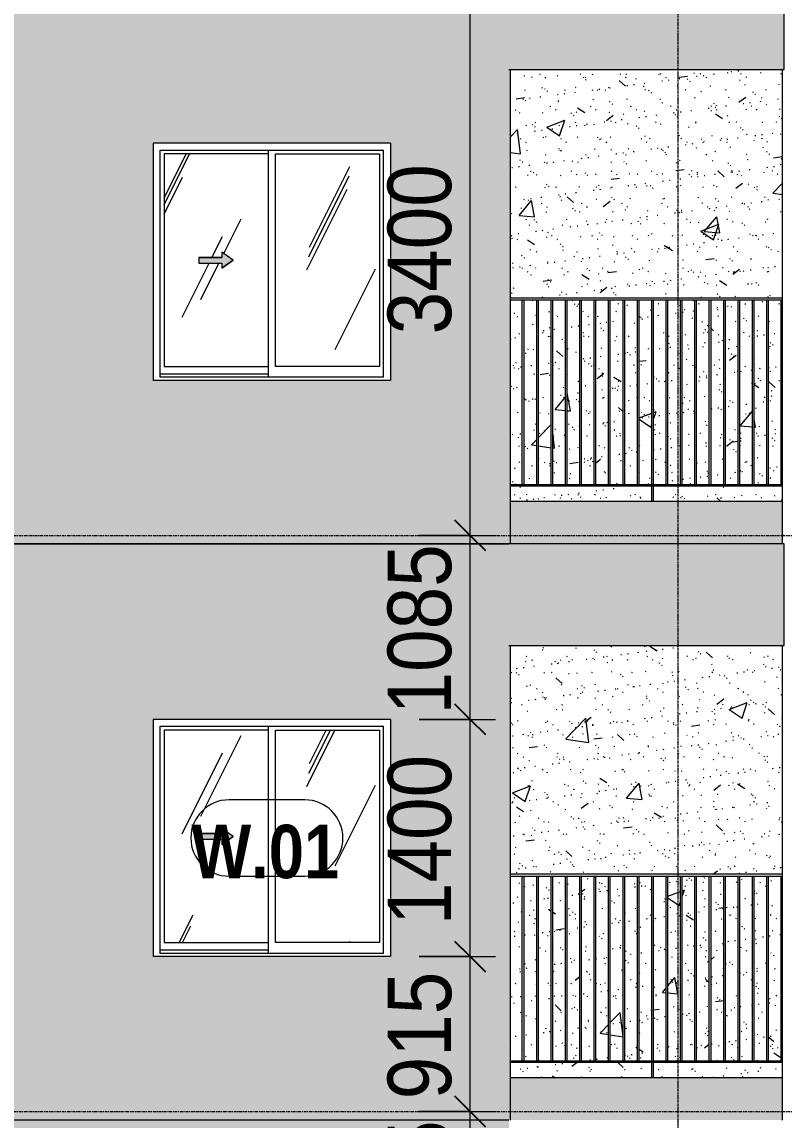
# Model space of a CAD drawing. Header units: millimetres. Extents: x 9199 to 175431, y -4466 to 35300.
# Drawn here: x 40662 to 45162, y 8950 to 15430 of the extents above; entities that cross this region are included whole.
import ezdxf

# ---------------------------------------------------------------- set-up
doc = ezdxf.new("R2010")
doc.units = ezdxf.units.MM
for name, pattern in [('1 NÉT CALL OUT', [6, 3, -3]), ('Centre', [31.75, 6.35, -4.7625, 15.875, -4.7625]), ('Grid Line', [22.225, 12.7, -3.175, 3.175, -3.175])]:
    doc.linetypes.add(name, pattern=pattern)
for name, color, linetype, lineweight in [('0-1', 7, 'Continuous', 5), ('A-ANNO-DIMS', 211, 'Continuous', 9), ('A-ANNO-DIMS-150', 211, 'Continuous', 9), ('A-DETL-GENF', 92, 'Continuous', 9), ('A-DETL-GENF-1', 92, '1 NÉT CALL OUT', 9), ('A-FLOR-HRAL-1', 253, 'Continuous', 9), ('A-FLOR-LEVL-2', 51, 'Centre', 9), ('A-GLAZ', 151, 'Continuous', 9), ('A-GLAZ-3', 7, '1 NÉT CALL OUT', 9), ('A-GLAZ-IDEN', 152, 'Continuous', 9), ('A-WALL', 113, 'Continuous', 9), ('A-WALL-PATT', 111, 'Continuous', 9), ('A-WALL-PATT-1', 9, 'Continuous', 9), ('A-WALL-PATT-2', 111, 'Continuous', 5), ('I-WALL', 2, 'Continuous', 9), ('S-GRID-1', 1, 'Grid Line', 9)]:
    doc.layers.add(name, color=color, linetype=linetype, lineweight=lineweight)
doc.styles.add('Arial_B_1', font='arialbd.ttf', dxfattribs={"width": 0.85, "height": 315})
doc.styles.add('UTM Avo', font='', dxfattribs={"width": 0.9, "height": 375})
doc.styles.get('UTM Avo').set_extended_font_data('UTM Avo')
doc.dimstyles.new('1_Dim_chi_tiet_2_5', dxfattribs={"dimscale": 304.8, "dimtxt": 374.737856, "dimasz": 0.590551, "dimexe": 0.492126, "dimexo": 0.0625, "dimgap": 0.049213, "dimtad": 1, "dimdec": 0, "dimrnd": 5, "dimzin": 0, "dimdsep": 46, "dimtxsty": 'UTM Avo', "dimblk1": 'OBLIQUE', "dimblk2": 'OBLIQUE', "dimsah": 1, "dimcen": 0.09, "dimdle": 0.492126, "dimazin": 0, "dimtfac": 1, "dimtdec": 4, "dimtix": 1, "dimtmove": 0, "dimatfit": 3, "dimfxl": 0.984252, "dimfxlon": 1, "dimtvp": 1, "dimtolj": 1, "dimtzin": 0, "dimarcsym": 2})
pattern_1 = [(50, (51388.9, 1200), (1093.104, -95.634), [114.3, -1257.3]), (355, (51388.9, 1200), (-211.46, 1146.34), [91.44, -1005.84]), (100.451, (51480, 1192), (881.656, 1050.7), [97.14, -1068.54]), (46.184, (51389, 1504.8), (1626.47, -252.26), [171.45, -1885.95]), (96.636, (51524.5, 1483.8), (1424.42, 1484.57), [145.71, -1602.81]), (351.184, (51389, 1504.8), (1424.43, 1484.55), [137.16, -1508.76]), (21, (51541.3, 1428.6), (909.686, -613.59), [114.3, -1257.3]), (326, (51541.3, 1428.6), (370.81, 1105.13), [91.44, -1005.84]), (71.451, (51617.1, 1377.5), (1280.5, 491.53), [97.14, -1068.54]), (37.5, (51388.93, 1200), (18.531, 507.33), [50.292, -943.356, 50.292, -970.788, -1009.65]), (37.5, (51388.93, 1200), (18.531, 507.33), [-2014.73, 50.29, -959.36]), (7.5, (51388.93, 1200), (400.918, 601.084), [50.292, -531.876, 50.292, -920.496, -384.81]), (7.5, (51388.93, 1200), (400.918, 601.084), [-1552.956, 50.292, -334.518]), (327.5, (51049.1, 1200), (813.545, -34.374), [50.292, -330.708, 50.292, -1138.428, -1577.34]), (327.5, (51049.1, 1200), (813.545, -34.374), [-1569.72, 50.29, -1527.05]), (317.5, (50896.7, 1200), (888.775, 152.56), [50.292, -445.008, 50.292, -739.14, -1120.14]), (317.5, (50896.7, 1200), (888.775, 152.56), [-1284.73, 50.29, -1069.85])]
pattern_2 = [(37.5, (51388.93, 1200), (-4.7995, 146.8239), [5.029, -110.795, 5.029, -124.511, -123.825]), (37.5, (51388.93, 1200), (-4.7995, 146.8239), [-245.364, 5.029, -118.796]), (7.5, (51388.93, 1200), (134.8574, 215.0472), [5.029, -57.455, 5.029, -99.365, -40.005]), (7.5, (51388.93, 1200), (134.8574, 215.0472), [-166.878, 5.029, -34.976]), (327.5, (51295.21, 1200), (237.2978, 0.4316), [5.029, -33.071, 5.029, -132.131, -179.07]), (327.5, (51295.21, 1200), (237.2978, 0.4316), [-175.26, 5.029, -174.041]), (317.5, (51295.2, 1200), (229.067, 66.8792), [5.029, -14.021, 5.029, -84.887, -102.87]), (317.5, (51295.2, 1200), (229.067, 66.8792), [-108.966, 5.029, -97.841])]
pattern_3 = [(63.435, (53179.2, 1304.34), (-0.001, 1524), [532.46, -2875.3]), (63.435, (51655.2, 1304.34), (-0.001, 1524), [532.46, -2875.3]), (63.435, (53908.74, 1598.8), (-0.001, 1524), [532.46, -2875.3]), (63.435, (52384.74, 1598.8), (-0.001, 1524), [532.46, -2875.3]), (63.435, (53798.3, 1494.84), (-0.001, 1524), [532.46, -2875.3]), (63.435, (52274.3, 1494.84), (-0.001, 1524), [532.46, -2875.3]), (63.435, (53685.8, 2090.1), (-0.001, 1524), [258.8, -3148.97]), (63.435, (52161.8, 2090.1), (-0.001, 1524), [258.8, -3148.97]), (63.435, (53612.15, 1997.95), (-0.001, 1524), [532.46, -2875.3]), (63.435, (52088.15, 1997.95), (-0.001, 1524), [532.46, -2875.3]), (63.435, (53625.14, 2064.1), (-0.001, 1524), [532.46, -2875.3]), (63.435, (52101.14, 2064.1), (-0.001, 1524), [532.46, -2875.3]), (63.435, (53010.3, 1773.94), (-0.001, 1524), [532.46, -2875.3]), (63.435, (51486.3, 1773.94), (-0.001, 1524), [532.46, -2875.3]), (63.435, (53023.3, 1851.9), (-0.001, 1524), [532.46, -2875.3]), (63.435, (51499.3, 1851.9), (-0.001, 1524), [532.46, -2875.3]), (63.435, (53026.8, 1908.1), (-0.001, 1524), [532.46, -2875.3]), (63.435, (51502.8, 1908.1), (-0.001, 1524), [532.46, -2875.3])]

# ---------------------------------------------------------------- blocks, each defined once
blk = doc.blocks.new('Railing - 10mm-901206-TKCS_MẶT ĐỨNG HƯỚNG ĐÔNG')
at = {"layer": 'A-FLOR-HRAL-1'}
for p, q in [((51816.4, 5900), (51816.4, 6990)), ((51826.4, 5900), (51826.4, 6990))]:
    blk.add_line(p, q, dxfattribs=at)
blk = doc.blocks.new('Railing - 50 x 10mm-901224-TKCS_MẶT ĐỨNG HƯỚNG ĐÔNG')
at = {"layer": 'A-FLOR-HRAL-1'}
for p, q in [((52580.9, 6990), (52590.9, 6990)), ((52580.9, 5800), (52580.9, 6990)), ((52590.9, 5800), (52590.9, 6990))]:
    blk.add_line(p, q, dxfattribs=at)
blk = doc.blocks.new('Railing - 10mm-V14-TKCS_MẶT ĐỨNG HƯỚNG ĐÔNG')
at = {"layer": 'A-FLOR-HRAL-1'}
blk.add_line((45145.352937, 5900), (45145.352937, 6990), dxfattribs=at)
blk = doc.blocks.new('Railing - Railing-V30-TKCS_MẶT ĐỨNG HƯỚNG ĐÔNG')
at = {"layer": 'A-FLOR-HRAL-1'}
for p, q in [((43546.9, 12700), (45151.9, 12700)), ((45151.9, 12690), (43546.9, 12690))]:
    blk.add_line(p, q, dxfattribs=at)
for name, p in [('Railing - 10mm-901206-TKCS_MẶT ĐỨNG HƯỚNG ĐÔNG', (-8200, 6800)), ('Railing - 10mm-901206-TKCS_MẶT ĐỨNG HƯỚNG ĐÔNG', (-8115.1, 6800)), ('Railing - 10mm-901206-TKCS_MẶT ĐỨNG HƯỚNG ĐÔNG', (-8030.1, 6800)), ('Railing - 10mm-901206-TKCS_MẶT ĐỨNG HƯỚNG ĐÔNG', (-7945.2, 6800)), ('Railing - 10mm-901206-TKCS_MẶT ĐỨNG HƯỚNG ĐÔNG', (-7860.2, 6800)), ('Railing - 10mm-901206-TKCS_MẶT ĐỨNG HƯỚNG ĐÔNG', (-7775.3, 6800)), ('Railing - 10mm-901206-TKCS_MẶT ĐỨNG HƯỚNG ĐÔNG', (-7690.4, 6800)), ('Railing - 10mm-901206-TKCS_MẶT ĐỨNG HƯỚNG ĐÔNG', (-7605.4, 6800)), ('Railing - 10mm-901206-TKCS_MẶT ĐỨNG HƯỚNG ĐÔNG', (-7520.5, 6800)), ('Railing - 50 x 10mm-901224-TKCS_MẶT ĐỨNG HƯỚNG ĐÔNG', (-8200, 6800)), ('Railing - 10mm-901206-TKCS_MẶT ĐỨNG HƯỚNG ĐÔNG', (-7350.6, 6800)), ('Railing - 10mm-901206-TKCS_MẶT ĐỨNG HƯỚNG ĐÔNG', (-7265.7, 6800)), ('Railing - 10mm-901206-TKCS_MẶT ĐỨNG HƯỚNG ĐÔNG', (-7180.7, 6800)), ('Railing - 10mm-901206-TKCS_MẶT ĐỨNG HƯỚNG ĐÔNG', (-7095.8, 6800)), ('Railing - 10mm-901206-TKCS_MẶT ĐỨNG HƯỚNG ĐÔNG', (-7010.8, 6800)), ('Railing - 10mm-901206-TKCS_MẶT ĐỨNG HƯỚNG ĐÔNG', (-6925.9, 6800)), ('Railing - 10mm-901206-TKCS_MẶT ĐỨNG HƯỚNG ĐÔNG', (-6841, 6800)), ('Railing - 10mm-901206-TKCS_MẶT ĐỨNG HƯỚNG ĐÔNG', (-6756, 6800)), ('Railing - 10mm-V14-TKCS_MẶT ĐỨNG HƯỚNG ĐÔNG', (0, 6800))]:
    blk.add_blockref(name, p)
blk = doc.blocks.new('Top Rail Type - Top Rail_Internal_-884533-TKCS_MẶT ĐỨNG HƯỚNG ĐÔNG')
at = {"layer": 'A-FLOR-HRAL-1'}
for p, q in [((45151.9, 7000), (43546.9, 7000)), ((43546.9, 6990), (45151.9, 6990))]:
    blk.add_line(p, q, dxfattribs=at)
blk = doc.blocks.new('NCV_TKTC_TANG 3 - 4_rvt-1-TKCS_MẶT ĐỨNG HƯỚNG ĐÔNG')
at = {"layer": 'A-WALL-PATT-1'}
h = blk.add_hatch(dxfattribs=at)
h.set_pattern_fill('FP_2', color=256, style=0, pattern_type=2)
h.set_pattern_definition(pattern_1)
h.paths.add_polyline_path([(45151.9, 12600), (45151.9, 12690), (44390.9, 12690), (44390.9, 12600), (45075, 12600)])
h.paths.add_polyline_path([(43546.9, 12600), (44380.9, 12600), (44380.9, 12690), (43546.9, 12690)])
h.paths.add_polyline_path([(43626.4, 12700), (43701.4, 12700), (43701.4, 13790), (43626.4, 13790), (43626.4, 13314.4)])
h.paths.add_polyline_path([(44211, 12700), (44211, 13790), (44136.1, 13790), (44136.1, 12700)])
h.paths.add_polyline_path([(43966.2, 12700), (44041.1, 12700), (44041.1, 13790), (43966.2, 13790), (43966.2, 13314.4)])
h.paths.add_polyline_path([(43711.4, 12700), (43786.3, 12700), (43786.3, 13790), (43711.4, 13790), (43711.4, 13314.4)])
h.paths.add_polyline_path([(44221, 12700), (44296, 12700), (44296, 13790), (44221, 13790), (44221, 13314.4)])
h.paths.add_polyline_path([(43796.3, 12700), (43871.3, 12700), (43871.3, 13790), (43796.3, 13790), (43796.3, 13314.4)])
h.paths.add_polyline_path([(44306, 12700), (44380.9, 12700), (44380.9, 13790), (44306, 13790), (44306, 13314.4)])
h.paths.add_polyline_path([(43881.3, 12700), (43956.2, 12700), (43956.2, 13790), (43881.3, 13790), (43881.3, 13314.4)])
h.paths.add_polyline_path([(44390.9, 12700), (44465.8, 12700), (44464.8, 13790), (44390.9, 13790), (44390.9, 13314.4)])
h.paths.add_polyline_path([(44475.8, 12700), (44550.8, 12700), (44550.8, 13790), (44475.8, 13790), (44475.8, 13314.4)])
h.paths.add_polyline_path([(45023.7, 12700), (45060.4, 12700), (45060.4, 13790), (44985.5, 13790), (44985.5, 12700)])
h.paths.add_polyline_path([(44560.8, 12700), (44635.7, 12700), (44635.7, 13790), (44560.8, 13790), (44560.8, 13314.4)])
h.paths.add_polyline_path([(44975.5, 12700), (44975.5, 13790), (44900.5, 13790), (44900.5, 12700)])
h.paths.add_polyline_path([(44645.7, 12700), (44720.7, 12700), (44720.7, 13790), (44645.7, 13790), (44645.7, 13314.4)])
h.paths.add_polyline_path([(44890.5, 12700), (44890.5, 13790), (44815.6, 13790), (44815.6, 12700)])
h.paths.add_polyline_path([(44730.7, 12700), (44805.6, 12700), (44805.6, 13790), (44730.7, 13790), (44730.7, 13271.6)])
h.paths.add_polyline_path([(44126.1, 12700), (44126.1, 13790), (44051.1, 13790), (44051.1, 12700)])
h.paths.add_polyline_path([(43616.4, 12700), (43616.4, 13790), (43546.9, 13790), (43546.9, 12700)])
h.paths.add_polyline_path([(45145.4, 12700), (45145.4, 13790), (45070.4, 13790), (45070.4, 12700)])
h.paths.add_polyline_path([(43546.9, 13800), (45151.9, 13800), (45151.9, 15150), (43546.9, 15150), (43546.9, 14639.4)])
h = blk.add_hatch(dxfattribs=at)
h.set_pattern_fill('FP_3', color=256, style=0, pattern_type=2)
h.set_pattern_definition(pattern_2)
h.paths.add_polyline_path([(45151.9, 12600), (45151.9, 12690), (44390.9, 12690), (44390.9, 12600), (45075, 12600)])
h.paths.add_polyline_path([(43546.9, 12600), (44380.9, 12600), (44380.9, 12690), (43546.9, 12690)])
h.paths.add_polyline_path([(43626.4, 12700), (43701.4, 12700), (43701.4, 13790), (43626.4, 13790), (43626.4, 13314.4)])
h.paths.add_polyline_path([(44211, 12700), (44211, 13790), (44136.1, 13790), (44136.1, 12700)])
h.paths.add_polyline_path([(43966.2, 12700), (44041.1, 12700), (44041.1, 13790), (43966.2, 13790), (43966.2, 13314.4)])
h.paths.add_polyline_path([(43711.4, 12700), (43786.3, 12700), (43786.3, 13790), (43711.4, 13790), (43711.4, 13314.4)])
h.paths.add_polyline_path([(44221, 12700), (44296, 12700), (44296, 13790), (44221, 13790), (44221, 13314.4)])
h.paths.add_polyline_path([(43796.3, 12700), (43871.3, 12700), (43871.3, 13790), (43796.3, 13790), (43796.3, 13314.4)])
h.paths.add_polyline_path([(44306, 12700), (44380.9, 12700), (44380.9, 13790), (44306, 13790), (44306, 13314.4)])
h.paths.add_polyline_path([(43881.3, 12700), (43956.2, 12700), (43956.2, 13790), (43881.3, 13790), (43881.3, 13314.4)])
h.paths.add_polyline_path([(44390.9, 12700), (44465.8, 12700), (44464.8, 13790), (44390.9, 13790), (44390.9, 13314.4)])
h.paths.add_polyline_path([(44475.8, 12700), (44550.8, 12700), (44550.8, 13790), (44475.8, 13790), (44475.8, 13314.4)])
h.paths.add_polyline_path([(45023.7, 12700), (45060.4, 12700), (45060.4, 13790), (44985.5, 13790), (44985.5, 12700)])
h.paths.add_polyline_path([(44560.8, 12700), (44635.7, 12700), (44635.7, 13790), (44560.8, 13790), (44560.8, 13314.4)])
h.paths.add_polyline_path([(44975.5, 12700), (44975.5, 13790), (44900.5, 13790), (44900.5, 12700)])
h.paths.add_polyline_path([(44645.7, 12700), (44720.7, 12700), (44720.7, 13790), (44645.7, 13790), (44645.7, 13314.4)])
h.paths.add_polyline_path([(44890.5, 12700), (44890.5, 13790), (44815.6, 13790), (44815.6, 12700)])
h.paths.add_polyline_path([(44730.7, 12700), (44805.6, 12700), (44805.6, 13790), (44730.7, 13790), (44730.7, 13271.6)])
h.paths.add_polyline_path([(44126.1, 12700), (44126.1, 13790), (44051.1, 13790), (44051.1, 12700)])
h.paths.add_polyline_path([(43616.4, 12700), (43616.4, 13790), (43546.9, 13790), (43546.9, 12700)])
h.paths.add_polyline_path([(45145.4, 12700), (45145.4, 13790), (45070.4, 13790), (45070.4, 12700)])
h.paths.add_polyline_path([(43546.9, 13800), (45151.9, 13800), (45151.9, 15150), (43546.9, 15150), (43546.9, 14639.4)])
at = {"layer": 'A-FLOR-HRAL-1'}
for name, p in [('Top Rail Type - Top Rail_Internal_-884533-TKCS_MẶT ĐỨNG HƯỚNG ĐÔNG', (0, 6800)), ('Railing - Railing-V30-TKCS_MẶT ĐỨNG HƯỚNG ĐÔNG', (0, 0))]:
    blk.add_blockref(name, p, dxfattribs=at)
blk = doc.blocks.new('NCV_TKTC_TANG 3 - 4_rvt-2-TKCS_MẶT ĐỨNG HƯỚNG ĐÔNG')
at = {"layer": 'A-WALL-PATT-1'}
h = blk.add_hatch(dxfattribs=at)
h.set_pattern_fill('FP_2', color=256, style=0, pattern_type=2)
h.set_pattern_definition(pattern_1)
h.paths.add_polyline_path([(43546.9, 9200), (44380.9, 9200), (44380.9, 9290), (43546.9, 9290), (43546.9, 9229.3)])
h.paths.add_polyline_path([(44390.9, 9200), (45151.9, 9200), (45151.9, 9290), (44390.9, 9290), (44390.9, 9229.3)])
h.paths.add_polyline_path([(43871.3, 9300), (43871.3, 10390), (43796.3, 10390), (43796.3, 9300)])
h.paths.add_polyline_path([(43881.3, 9300), (43956.2, 9300), (43956.2, 10390), (43881.3, 10390), (43881.3, 9914.4)])
h.paths.add_polyline_path([(43966.2, 9300), (44041.1, 9300), (44041.1, 10390), (43966.2, 10390), (43966.2, 9914.4)])
h.paths.add_polyline_path([(44051.1, 9300), (44126.1, 9300), (44126.1, 10390), (44051.1, 10390), (44051.1, 9914.4)])
h.paths.add_polyline_path([(44136.1, 9300), (44211, 9300), (44211, 10390), (44136.1, 10390), (44136.1, 9914.4)])
h.paths.add_polyline_path([(44221, 9300), (44296, 9300), (44296, 10390), (44221, 10390), (44221, 9914.4)])
h.paths.add_polyline_path([(44306, 9300), (44380.9, 9300), (44380.9, 10390), (44306, 10390), (44306, 9914.4)])
h.paths.add_polyline_path([(44390.9, 9300), (44465.8, 9300), (44464.8, 10390), (44390.9, 10390), (44390.9, 9914.4)])
h.paths.add_polyline_path([(44475.8, 9300), (44550.8, 9300), (44550.8, 10390), (44475.8, 10390), (44475.8, 9914.4)])
h.paths.add_polyline_path([(44560.8, 9300), (44635.7, 9300), (44635.7, 10390), (44560.8, 10390), (44560.8, 9914.4)])
h.paths.add_polyline_path([(44645.7, 9300), (44720.7, 9300), (44720.7, 10390), (44645.7, 10390), (44645.7, 9914.4)])
h.paths.add_polyline_path([(44730.7, 9300), (44805.6, 9300), (44805.6, 10390), (44730.7, 10390), (44730.7, 9871.6)])
h.paths.add_polyline_path([(43786.3, 9300), (43786.3, 10390), (43711.4, 10390), (43711.4, 9300)])
h.paths.add_polyline_path([(43701.4, 9300), (43701.4, 10390), (43626.4, 10390), (43626.4, 9300)])
h.paths.add_polyline_path([(44815.6, 9300), (44890.5, 9300), (44890.5, 10390), (44815.6, 10390), (44815.6, 9705.9)])
h.paths.add_polyline_path([(44900.5, 9300), (44975.5, 9300), (44975.5, 10390), (44900.5, 10390), (44900.5, 9540.3)])
h.paths.add_polyline_path([(44985.5, 9300), (45060.4, 9300), (45060.4, 10390), (44985.5, 10390), (44985.5, 9374.6)])
h.paths.add_polyline_path([(43616.4, 9300), (43616.4, 10390), (43546.9, 10390), (43546.9, 9300)])
h.paths.add_polyline_path([(45070.4, 9300), (45145.4, 9300), (45145.4, 10390), (45070.4, 10390), (45070.4, 10311.3)])
h.paths.add_polyline_path([(43546.9, 10400), (45151.9, 10400), (45151.9, 11750), (43546.9, 11750), (43546.9, 11314.4)])
h = blk.add_hatch(dxfattribs=at)
h.set_pattern_fill('FP_3', color=256, style=0, pattern_type=2)
h.set_pattern_definition(pattern_2)
h.paths.add_polyline_path([(43546.9, 9200), (44380.9, 9200), (44380.9, 9290), (43546.9, 9290), (43546.9, 9229.3)])
h.paths.add_polyline_path([(44390.9, 9200), (45151.9, 9200), (45151.9, 9290), (44390.9, 9290), (44390.9, 9229.3)])
h.paths.add_polyline_path([(43871.3, 9300), (43871.3, 10390), (43796.3, 10390), (43796.3, 9300)])
h.paths.add_polyline_path([(43881.3, 9300), (43956.2, 9300), (43956.2, 10390), (43881.3, 10390), (43881.3, 9914.4)])
h.paths.add_polyline_path([(43966.2, 9300), (44041.1, 9300), (44041.1, 10390), (43966.2, 10390), (43966.2, 9914.4)])
h.paths.add_polyline_path([(44051.1, 9300), (44126.1, 9300), (44126.1, 10390), (44051.1, 10390), (44051.1, 9914.4)])
h.paths.add_polyline_path([(44136.1, 9300), (44211, 9300), (44211, 10390), (44136.1, 10390), (44136.1, 9914.4)])
h.paths.add_polyline_path([(44221, 9300), (44296, 9300), (44296, 10390), (44221, 10390), (44221, 9914.4)])
h.paths.add_polyline_path([(44306, 9300), (44380.9, 9300), (44380.9, 10390), (44306, 10390), (44306, 9914.4)])
h.paths.add_polyline_path([(44390.9, 9300), (44465.8, 9300), (44464.8, 10390), (44390.9, 10390), (44390.9, 9914.4)])
h.paths.add_polyline_path([(44475.8, 9300), (44550.8, 9300), (44550.8, 10390), (44475.8, 10390), (44475.8, 9914.4)])
h.paths.add_polyline_path([(44560.8, 9300), (44635.7, 9300), (44635.7, 10390), (44560.8, 10390), (44560.8, 9914.4)])
h.paths.add_polyline_path([(44645.7, 9300), (44720.7, 9300), (44720.7, 10390), (44645.7, 10390), (44645.7, 9914.4)])
h.paths.add_polyline_path([(44730.7, 9300), (44805.6, 9300), (44805.6, 10390), (44730.7, 10390), (44730.7, 9871.6)])
h.paths.add_polyline_path([(43786.3, 9300), (43786.3, 10390), (43711.4, 10390), (43711.4, 9300)])
h.paths.add_polyline_path([(43701.4, 9300), (43701.4, 10390), (43626.4, 10390), (43626.4, 9300)])
h.paths.add_polyline_path([(44815.6, 9300), (44890.5, 9300), (44890.5, 10390), (44815.6, 10390), (44815.6, 9705.9)])
h.paths.add_polyline_path([(44900.5, 9300), (44975.5, 9300), (44975.5, 10390), (44900.5, 10390), (44900.5, 9540.3)])
h.paths.add_polyline_path([(44985.5, 9300), (45060.4, 9300), (45060.4, 10390), (44985.5, 10390), (44985.5, 9374.6)])
h.paths.add_polyline_path([(43616.4, 9300), (43616.4, 10390), (43546.9, 10390), (43546.9, 9300)])
h.paths.add_polyline_path([(45070.4, 9300), (45145.4, 9300), (45145.4, 10390), (45070.4, 10390), (45070.4, 10311.3)])
h.paths.add_polyline_path([(43546.9, 10400), (45151.9, 10400), (45151.9, 11750), (43546.9, 11750), (43546.9, 11314.4)])
at = {"layer": 'A-FLOR-HRAL-1'}
for name, p in [('Top Rail Type - Top Rail_Internal_-884533-TKCS_MẶT ĐỨNG HƯỚNG ĐÔNG', (0, 3400)), ('Railing - Railing-V30-TKCS_MẶT ĐỨNG HƯỚNG ĐÔNG', (0, -3400))]:
    blk.add_blockref(name, p, dxfattribs=at)
blk = doc.blocks.new('1_FAMILY RVT - W01-WxH 1400x1400xmm-V9-TKCS_MẶT ĐỨNG HƯỚNG ĐÔNG')
at = {"layer": 'A-DETL-GENF-1'}
blk.add_hatch(color=256, dxfattribs=at).paths.add_polyline_path([(41841.9, 10576.5), (41909.6, 10623.9), (41841.9, 10671.4), (41841.9, 10640.9), (41706.4, 10640.9), (41706.4, 10607), (41841.9, 10607)])
at = {"layer": 'A-GLAZ'}
h = blk.add_hatch(dxfattribs=at)
h.set_pattern_fill('FP_1', color=256, style=0, pattern_type=2)
h.set_pattern_definition(pattern_3)
h.paths.add_polyline_path([(42115.1, 9997), (42115.1, 11250.9), (41500.9, 11250.9), (41500.9, 9997)])
h.paths.add_polyline_path([(41841.9, 10576.5), (41841.9, 10607), (41706.4, 10607), (41706.4, 10640.9), (41841.9, 10640.9), (41841.9, 10671.4), (41909.6, 10623.9), (41885.4, 10607)])
h = blk.add_hatch(dxfattribs=at)
h.set_pattern_fill('FP_1', color=256, style=0, pattern_type=2)
h.set_pattern_definition(pattern_3)
h.paths.add_polyline_path([(42664.3, 9997), (42773.9, 9997), (42773.9, 11250.9), (42159.6, 11250.9), (42159.6, 9997)])
at = {"layer": 'A-DETL-GENF'}
for p, q in [((41706.4, 10640.9), (41706.4, 10607)), ((41706.4, 10640.9), (41841.9, 10640.9)), ((41841.9, 10640.9), (41706.4, 10640.9)), ((41706.4, 10640.9), (41706.4, 10607)), ((41841.9, 10671.4), (41841.9, 10640.9)), ((41909.6, 10623.9), (41841.9, 10671.4)), ((41909.6, 10623.9), (41841.9, 10671.4)), ((41841.9, 10671.4), (41841.9, 10640.9)), ((41706.4, 10607), (41841.9, 10607)), ((41706.4, 10607), (41841.9, 10607)), ((41909.6, 10623.9), (41841.9, 10576.5)), ((41841.9, 10576.5), (41909.6, 10623.9)), ((41841.9, 10607), (41841.9, 10576.5)), ((41841.9, 10607), (41841.9, 10576.5))]:
    blk.add_line(p, q, dxfattribs=at)
at = {"layer": 'A-GLAZ'}
for p, q in [((42837.4, 11314.4), (41437.4, 11314.4)), ((41437.4, 11314.4), (41437.4, 9914.4)), ((42837.4, 11314.4), (42837.4, 9914.4)), ((41478.3, 11273.5), (42796.4, 11273.5)), ((41478.3, 9933.5), (41478.3, 11273.5)), ((41500.9, 11250.9), (41500.9, 9997)), ((42115.1, 11250.9), (41500.9, 11250.9)), ((42115.1, 11273.5), (42115.1, 9933.5)), ((42159.6, 9997), (42159.6, 11250.9)), ((42159.6, 11250.9), (42773.9, 11250.9)), ((42773.9, 11250.9), (42773.9, 9997)), ((42796.4, 9933.5), (42796.4, 11273.5)), ((41500.9, 9997), (42115.1, 9997)), ((42773.9, 9997), (42159.6, 9997)), ((42115.1, 9952.5), (41478.3, 9952.5)), ((42115.1, 9952.5), (41478.3, 9952.5)), ((42796.4, 9933.5), (41478.3, 9933.5)), ((42837.4, 9914.4), (41437.4, 9914.4))]:
    blk.add_line(p, q, dxfattribs=at)
blk = doc.blocks.new('1_FAMILY RVT - W01-WxH 1400x1400xmm-V103-TKCS_MẶT ĐỨNG HƯỚNG ĐÔNG')
at = {"layer": 'A-DETL-GENF-1'}
blk.add_hatch(color=256, dxfattribs=at).paths.add_polyline_path([(41841.9, 13976.5), (41909.6, 14023.9), (41841.9, 14071.4), (41841.9, 14040.9), (41706.4, 14040.9), (41706.4, 14007), (41841.9, 14007)])
at = {"layer": 'A-GLAZ'}
h = blk.add_hatch(dxfattribs=at)
h.set_pattern_fill('FP_1', color=256, style=0, pattern_type=2)
h.set_pattern_definition(pattern_3)
h.paths.add_polyline_path([(42115.1, 13397), (42115.1, 14650.9), (41500.9, 14650.9), (41500.9, 13397)])
h.paths.add_polyline_path([(41841.9, 13976.5), (41841.9, 14007), (41706.4, 14007), (41706.4, 14040.9), (41841.9, 14040.9), (41841.9, 14071.4), (41909.6, 14023.9), (41885.4, 14007)])
h = blk.add_hatch(dxfattribs=at)
h.set_pattern_fill('FP_1', color=256, style=0, pattern_type=2)
h.set_pattern_definition(pattern_3)
h.paths.add_polyline_path([(42159.6, 13397), (42773.9, 13397), (42773.9, 14650.9), (42159.6, 14650.9), (42159.6, 14274.5)])
at = {"layer": 'A-DETL-GENF'}
for p, q in [((41841.9, 14071.4), (41841.9, 14040.9)), ((41909.6, 14023.9), (41841.9, 14071.4)), ((41909.6, 14023.9), (41841.9, 14071.4)), ((41841.9, 14071.4), (41841.9, 14040.9)), ((41706.4, 14040.9), (41706.4, 14007)), ((41706.4, 14040.9), (41841.9, 14040.9)), ((41841.9, 14040.9), (41706.4, 14040.9)), ((41706.4, 14040.9), (41706.4, 14007)), ((41706.4, 14007), (41841.9, 14007)), ((41706.4, 14007), (41841.9, 14007)), ((41909.6, 14023.9), (41841.9, 13976.5)), ((41841.9, 13976.5), (41909.6, 14023.9)), ((41841.9, 14007), (41841.9, 13976.5)), ((41841.9, 14007), (41841.9, 13976.5))]:
    blk.add_line(p, q, dxfattribs=at)
at = {"layer": 'A-GLAZ'}
for p, q in [((42837.4, 14714.4), (41437.4, 14714.4)), ((41437.4, 14714.4), (41437.4, 13314.4)), ((42837.4, 14714.4), (42837.4, 13314.4)), ((41478.3, 14673.5), (42796.4, 14673.5)), ((41478.3, 13333.5), (41478.3, 14673.5)), ((41500.9, 14650.9), (41500.9, 13397)), ((42115.1, 14650.9), (41500.9, 14650.9)), ((42115.1, 14673.5), (42115.1, 13333.5)), ((42159.6, 13397), (42159.6, 14650.9)), ((42159.6, 14650.9), (42773.9, 14650.9)), ((42773.9, 14650.9), (42773.9, 13397)), ((42796.4, 13333.5), (42796.4, 14673.5)), ((42115.1, 13352.5), (41478.3, 13352.5)), ((42115.1, 13352.5), (41478.3, 13352.5)), ((41500.9, 13397), (42115.1, 13397)), ((42773.9, 13397), (42159.6, 13397)), ((42837.4, 13314.4), (41437.4, 13314.4)), ((42796.4, 13333.5), (41478.3, 13333.5))]:
    blk.add_line(p, q, dxfattribs=at)
blk = doc.blocks.new('SSA-WINDOW TAG - 10-2062020-TKCS_MẶT ĐỨNG HƯỚNG ĐÔNG')
at = {"layer": 'A-GLAZ-IDEN'}
for p, q in [((75129.8, 10839.4), (74682.2, 10839.4)), ((74682.2, 10389.4), (75129.8, 10389.4))]:
    blk.add_line(p, q, dxfattribs=at)
for centre, start, end in [((74682.2, 10614.4), 90, 270), ((75129.8, 10614.4), 270, 90)]:
    blk.add_arc(centre, 225, start, end, dxfattribs=at)
blk = doc.blocks.new('DIMBLOCK48-TKCS_MẶT ĐỨNG HƯỚNG ĐÔNG')
at = {"layer": 'A-ANNO-DIMS-150', "lineweight": 25}
for p, q in [((43308.2, 9000), (43218.2, 9090)), ((43308.2, 9000), (43398.2, 8910)), ((43308.2, 7914.4), (43218.2, 8004.4)), ((43308.2, 7914.4), (43398.2, 7824.4))]:
    blk.add_line(p, q, dxfattribs=at)
at = {"layer": 'A-ANNO-DIMS-150'}
for p, q in [((43008.2, 9000), (43458.2, 9000)), ((43308.2, 9000), (43008.2, 9000)), ((43308.2, 7914.4), (43308.2, 9000)), ((43008.2, 7914.4), (43458.2, 7914.4)), ((43308.2, 7914.4), (43008.2, 7914.4))]:
    blk.add_line(p, q, dxfattribs=at)
at = {"layer": 'A-ANNO-DIMS-150', "color": 0, "insert": (42821.1, 7943.7), "char_height": 375, "width": 1232.471, "attachment_point": 1, "rotation": 90, "line_spacing_factor": 1.110334, "style": 'UTM Avo'}
blk.add_mtext('1085', dxfattribs=at)
blk = doc.blocks.new('_Oblique')
at = {"color": 0, "linetype": 'ByBlock', "lineweight": -2}
blk.add_line((-0.5, -0.5), (0.5, 0.5), dxfattribs=at)
blk = doc.blocks.new('DIMBLOCK49-TKCS_MẶT ĐỨNG HƯỚNG ĐÔNG')
at = {"layer": 'A-ANNO-DIMS-150', "lineweight": 25}
for p, q in [((43308.2, 9914.4), (43218.2, 10004.4)), ((43308.2, 9914.4), (43398.2, 9824.4)), ((43308.2, 9000), (43218.2, 9090)), ((43308.2, 9000), (43398.2, 8910))]:
    blk.add_line(p, q, dxfattribs=at)
at = {"layer": 'A-ANNO-DIMS-150'}
for p, q in [((43008.2, 9914.4), (43458.2, 9914.4)), ((43308.2, 9914.4), (43008.2, 9914.4)), ((43308.2, 9000), (43308.2, 9914.4)), ((43008.2, 9000), (43458.2, 9000)), ((43308.2, 9000), (43008.2, 9000))]:
    blk.add_line(p, q, dxfattribs=at)
at = {"layer": 'A-ANNO-DIMS-150', "color": 0, "insert": (42821.1, 9072.1), "char_height": 375, "width": 924.353, "attachment_point": 1, "rotation": 90, "line_spacing_factor": 1.110334, "style": 'UTM Avo'}
blk.add_mtext('915', dxfattribs=at)
blk = doc.blocks.new('DIMBLOCK50-TKCS_MẶT ĐỨNG HƯỚNG ĐÔNG')
at = {"layer": 'A-ANNO-DIMS-150', "lineweight": 25}
for p, q in [((43308.2, 11314.4), (43218.2, 11404.4)), ((43308.2, 11314.4), (43398.2, 11224.4)), ((43308.2, 9914.4), (43218.2, 10004.4)), ((43308.2, 9914.4), (43398.2, 9824.4))]:
    blk.add_line(p, q, dxfattribs=at)
at = {"layer": 'A-ANNO-DIMS-150'}
for p, q in [((43008.2, 11314.4), (43458.2, 11314.4)), ((43308.2, 11314.4), (43008.2, 11314.4)), ((43308.2, 9914.4), (43308.2, 11314.4)), ((43008.2, 9914.4), (43458.2, 9914.4)), ((43308.2, 9914.4), (43008.2, 9914.4))]:
    blk.add_line(p, q, dxfattribs=at)
at = {"layer": 'A-ANNO-DIMS-150', "color": 0, "insert": (42821.1, 10100.9), "char_height": 375, "width": 1232.471, "attachment_point": 1, "rotation": 90, "line_spacing_factor": 1.110334, "style": 'UTM Avo'}
blk.add_mtext('1400', dxfattribs=at)
blk = doc.blocks.new('DIMBLOCK51-TKCS_MẶT ĐỨNG HƯỚNG ĐÔNG')
at = {"layer": 'A-ANNO-DIMS-150', "lineweight": 25}
for p, q in [((43308.2, 12400), (43218.2, 12490)), ((43308.2, 12400), (43398.2, 12310)), ((43308.2, 11314.4), (43218.2, 11404.4)), ((43308.2, 11314.4), (43398.2, 11224.4))]:
    blk.add_line(p, q, dxfattribs=at)
at = {"layer": 'A-ANNO-DIMS-150'}
for p, q in [((43008.2, 12400), (43458.2, 12400)), ((43308.2, 12400), (43008.2, 12400)), ((43308.2, 11314.4), (43308.2, 12400)), ((43008.2, 11314.4), (43458.2, 11314.4)), ((43308.2, 11314.4), (43008.2, 11314.4))]:
    blk.add_line(p, q, dxfattribs=at)
at = {"layer": 'A-ANNO-DIMS-150', "color": 0, "insert": (42821.1, 11343.7), "char_height": 375, "width": 1232.471, "attachment_point": 1, "rotation": 90, "line_spacing_factor": 1.110334, "style": 'UTM Avo'}
blk.add_mtext('1085', dxfattribs=at)
blk = doc.blocks.new('DIMBLOCK52-TKCS_MẶT ĐỨNG HƯỚNG ĐÔNG')
at = {"layer": 'A-ANNO-DIMS-150', "lineweight": 25}
for p, q in [((43308.2, 15800), (43218.2, 15890)), ((43308.2, 15800), (43398.2, 15710)), ((43308.2, 12400), (43218.2, 12490)), ((43308.2, 12400), (43398.2, 12310))]:
    blk.add_line(p, q, dxfattribs=at)
at = {"layer": 'A-ANNO-DIMS-150'}
for p, q in [((43008.2, 15800), (43458.2, 15800)), ((43308.2, 15800), (43008.2, 15800)), ((43308.2, 12400), (43308.2, 15800)), ((43008.2, 12400), (43458.2, 12400)), ((43308.2, 12400), (43008.2, 12400))]:
    blk.add_line(p, q, dxfattribs=at)
at = {"layer": 'A-ANNO-DIMS-150', "color": 0, "insert": (42821.1, 13586.5), "char_height": 375, "width": 1232.471, "attachment_point": 1, "rotation": 90, "line_spacing_factor": 1.110334, "style": 'UTM Avo'}
blk.add_mtext('3400', dxfattribs=at)

msp = doc.modelspace()

# ---------------------------------------------------------------- hatches: boundary and pattern name
at = {"layer": 'A-WALL-PATT'}
for points in [[(43546.9, 12350), (45151.9, 12350), (45151.9, 12600), (43546.9, 12600), (43546.9, 12475.3)], [(44780.7, 8950), (45151.9, 8950), (45151.9, 9200), (43546.9, 9200), (43546.9, 8950), (43706.9, 8950)]]:
    msp.add_hatch(color=256, dxfattribs=at).paths.add_polyline_path(points)
at = {"layer": 'A-WALL-PATT-2'}
h = msp.add_hatch(color=256, dxfattribs=at)
h.paths.add_polyline_path([(40437.4, 12350), (43546.9, 12350), (43546.9, 15150), (43536.9, 15150), (43536.9, 15750), (40437.4, 15750), (40437.4, 12475.3)])
h.paths.add_polyline_path([(42796.4, 13314.4), (41437.4, 13314.4), (41437.4, 14714.4), (42837.4, 14714.4), (42837.4, 13314.4)])
for points in [[(45161.9, 15150), (45161.9, 15750), (43536.9, 15750), (43536.9, 15150), (44780.7, 15150)], [(43536.9, 11750), (45161.9, 11750), (45161.9, 12350), (43536.9, 12350)]]:
    msp.add_hatch(color=256, dxfattribs=at).paths.add_polyline_path(points)
h = msp.add_hatch(color=256, dxfattribs=at)
h.paths.add_polyline_path([(42664.3, 8950), (43546.9, 8950), (43546.9, 11750), (43536.9, 11750), (43536.9, 12350), (40437.4, 12350), (40437.4, 8950), (41478.3, 8950)])
h.paths.add_polyline_path([(42837.4, 9914.4), (41437.4, 9914.4), (41437.4, 11314.4), (42837.4, 11314.4), (42837.4, 9933.5)])
h = msp.add_hatch(color=256, dxfattribs=at)
h.paths.add_polyline_path([(40548, 5550), (43546.9, 5550), (43546.9, 8350), (43536.9, 8350), (43536.9, 8950), (40437.4, 8950), (40437.4, 5550)])
h.paths.add_polyline_path([(42796.4, 6514.4), (41437.4, 6514.4), (41437.4, 7914.4), (42837.4, 7914.4), (42837.4, 6514.4)])

# ---------------------------------------------------------------- linework, layer by layer
at = {"layer": 'A-FLOR-LEVL-2'}
for p, q in [((9199.1, 12400), (84597.8, 12400)), ((9199.1, 9000), (84597.8, 9000))]:
    msp.add_line(p, q, dxfattribs=at)
at = {"layer": 'A-WALL'}
for p, q in [((43546.9, 12350), (43546.9, 15150)), ((43536.9, 12350), (37037.4, 12350)), ((37037.4, 12350), (43536.9, 12350)), ((43546.9, 8950), (43546.9, 11750)), ((43536.9, 8950), (37037.4, 8950))]:
    msp.add_line(p, q, dxfattribs=at)
at = {"layer": 'I-WALL'}
for p, q in [((45161.9, 15150), (45161.9, 15750)), ((43536.9, 15150), (45161.9, 15150)), ((45151.9, 12350), (45151.9, 15150)), ((45151.9, 12600), (43546.9, 12600)), ((45151.9, 12400), (45161.9, 12400)), ((45161.9, 12400), (45151.9, 12400)), ((45161.9, 12350), (43536.9, 12350)), ((45161.9, 11750), (45161.9, 12350)), ((43536.9, 11750), (45161.9, 11750)), ((45151.9, 8950), (45151.9, 11750)), ((45151.9, 9200), (43546.9, 9200)), ((45151.9, 9000), (45161.9, 9000))]:
    msp.add_line(p, q, dxfattribs=at)
at = {"layer": 'S-GRID-1'}
msp.add_line((44536.9, 1454.4), (44536.9, 30542.5), dxfattribs=at)

# ---------------------------------------------------------------- block references
at = {"layer": '0-1'}
for name in ['NCV_TKTC_TANG 3 - 4_rvt-1-TKCS_MẶT ĐỨNG HƯỚNG ĐÔNG', 'NCV_TKTC_TANG 3 - 4_rvt-2-TKCS_MẶT ĐỨNG HƯỚNG ĐÔNG']:
    msp.add_blockref(name, (0, 0), dxfattribs=at)
at = {"layer": 'A-GLAZ-3'}
for name in ['1_FAMILY RVT - W01-WxH 1400x1400xmm-V103-TKCS_MẶT ĐỨNG HƯỚNG ĐÔNG', '1_FAMILY RVT - W01-WxH 1400x1400xmm-V9-TKCS_MẶT ĐỨNG HƯỚNG ĐÔNG']:
    msp.add_blockref(name, (0, 0), dxfattribs=at)
at = {"layer": 'A-GLAZ-IDEN'}
msp.add_blockref('SSA-WINDOW TAG - 10-2062020-TKCS_MẶT ĐỨNG HƯỚNG ĐÔNG', (-32797.9, 0), dxfattribs=at)

# ---------------------------------------------------------------- texts
at = {"layer": 'A-GLAZ-IDEN', "insert": (42098.7, 10532.5), "char_height": 315, "width": 902.7, "attachment_point": 5, "line_spacing_factor": 0.936439, "style": 'Arial_B_1'}
msp.add_mtext('\\pt6.3756,12.7512,19.12365,25.49925,31.87485,38.25045,44.62605,50.9985,57.3741,63.7497,70.1253,76.5009,82.8765,89.24895,95.62455,102.00015,108.37575,114.75135,121.1238,127.4994,133.875,140.2506,146.6262,152.99865,159.37425,165.74985,172.12545,178.50105,184.8735,191.2491,197.6247,204.0003;W.01', dxfattribs=at)

# ---------------------------------------------------------------- dimensions: what is measured, and where the dimension line sits
at = {"layer": 'A-ANNO-DIMS'}
for base, p1, p2, override, picture, middle in [((43308.2, 15800), (43008.2, 12400), (43008.2, 15800), {"dimpost": '<>', "dimfxl": 3400}, 'DIMBLOCK52-TKCS_MẶT ĐỨNG HƯỚNG ĐÔNG', (43099.2, 14100)), ((43308.2, 12400), (43008.2, 11314.4), (43008.2, 12400), {"dimpost": '<>', "dimfxl": 1085.6}, 'DIMBLOCK51-TKCS_MẶT ĐỨNG HƯỚNG ĐÔNG', (43099.2, 11857.2)), ((43308.2, 11314.4), (43008.2, 9914.4), (43008.2, 11314.4), {"dimpost": '<>', "dimfxl": 1400}, 'DIMBLOCK50-TKCS_MẶT ĐỨNG HƯỚNG ĐÔNG', (43099.2, 10614.4)), ((43308.2, 9914.4), (43008.2, 9000), (43008.2, 9914.4), {"dimpost": '<>', "dimfxl": 914.4}, 'DIMBLOCK49-TKCS_MẶT ĐỨNG HƯỚNG ĐÔNG', (43099.4, 9457.2)), ((43308.2, 9000), (43008.2, 7914.4), (43008.2, 9000), {"dimpost": '<>', "dimfxl": 1085.6}, 'DIMBLOCK48-TKCS_MẶT ĐỨNG HƯỚNG ĐÔNG', (43099.2, 8457.2))]:
    dim = msp.add_linear_dim(base=base, p1=p1, p2=p2, angle=90, dimstyle='1_Dim_chi_tiet_2_5', override=override, dxfattribs=at)
    dim.commit()
    dim.dimension.update_dxf_attribs({"geometry": picture, "text_midpoint": middle})

doc.saveas('drawing.dxf')
